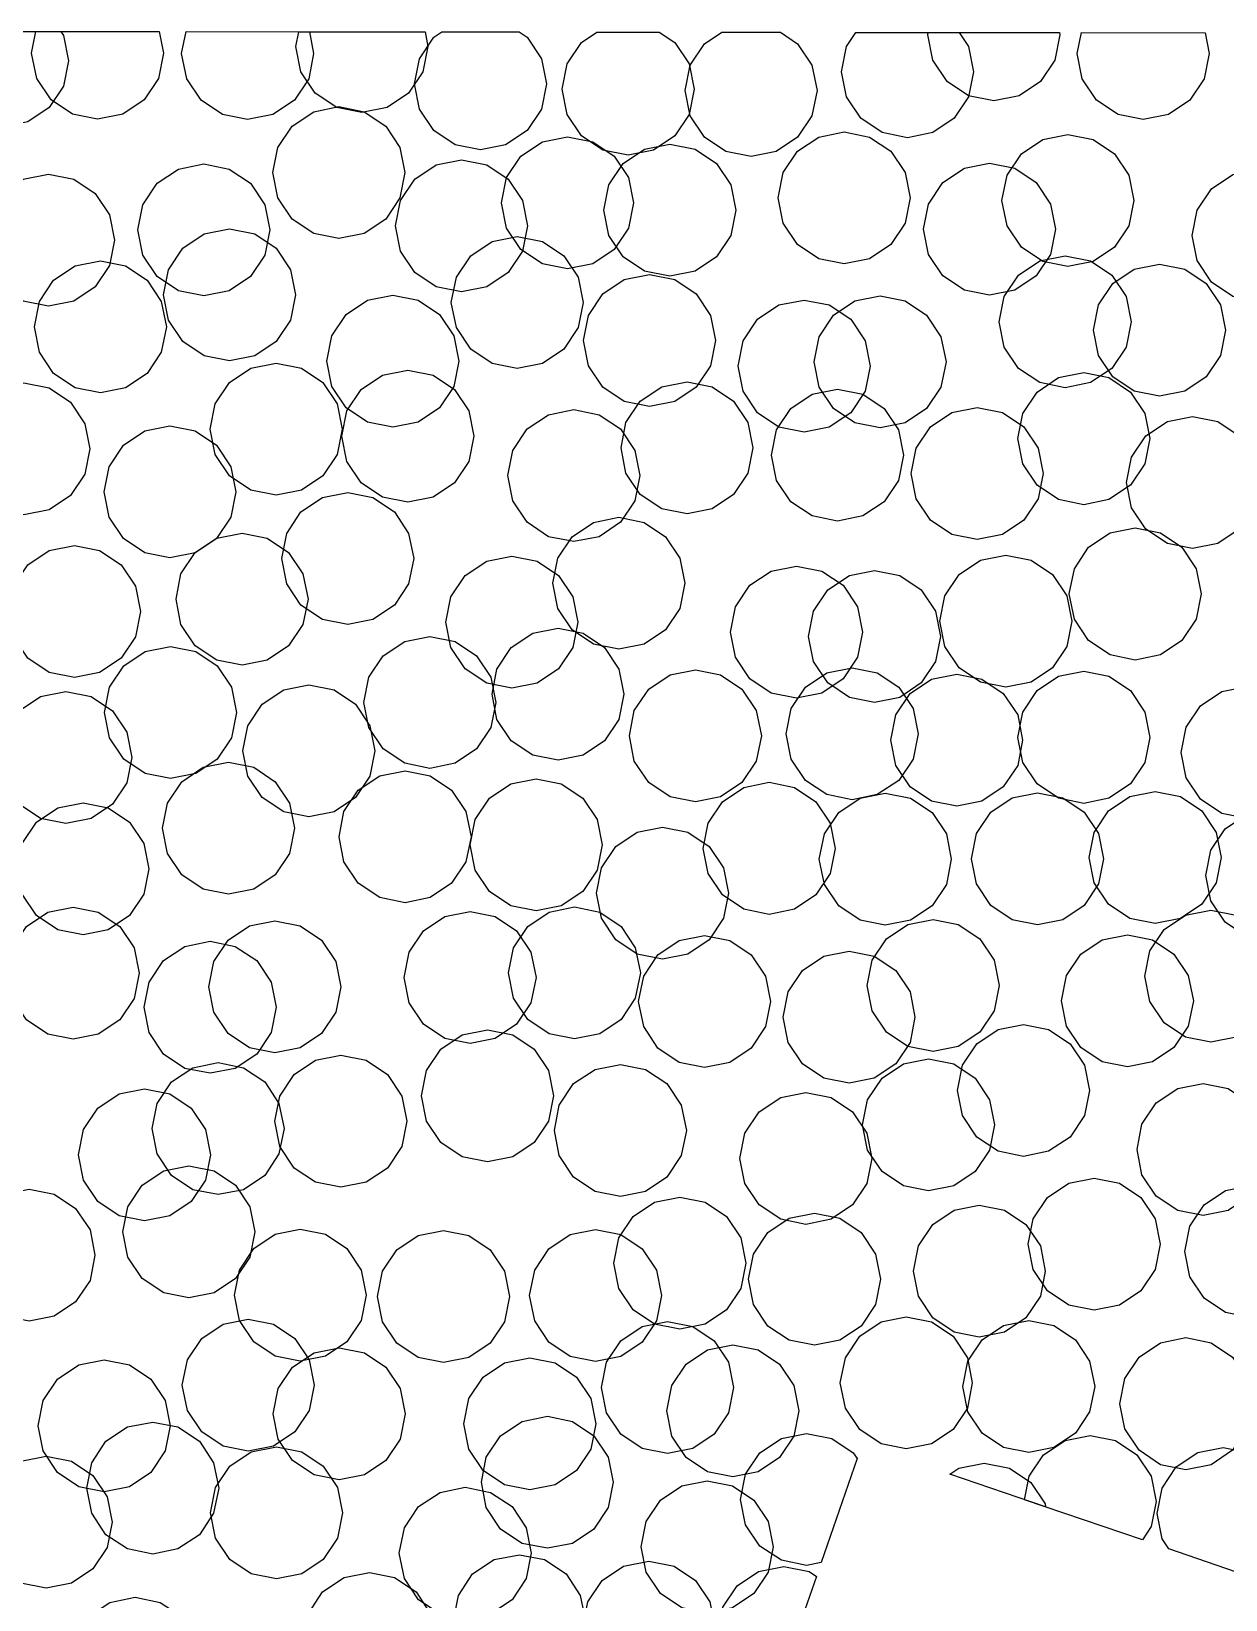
# Model space of a CAD drawing. Header units: millimetres. Extents: x -64 to 65, y -33 to 54.
# Drawn here: x -21.7 to -10.84, y 27.49 to 41.75 of the extents above; entities that cross this region are included whole.
import ezdxf

# ---------------------------------------------------------------- set-up
doc = ezdxf.new("R2010")
doc.units = ezdxf.units.MM

msp = doc.modelspace()

# ---------------------------------------------------------------- linework, layer by layer
for points in [[(-21.435, 41.747), (-21.411, 41.711), (-21.365, 41.481), (-21.411, 41.251), (-21.541, 41.057), (-21.735, 40.927), (-21.965, 40.881), (-22.195, 40.927), (-22.389, 41.057), (-22.519, 41.251), (-22.565, 41.481), (-22.519, 41.711), (-22.494, 41.748), (-21.435, 41.747)], [(-20.539, 41.746), (-20.5, 41.551), (-20.546, 41.321), (-20.676, 41.126), (-20.87, 40.996), (-21.1, 40.951), (-21.33, 40.996), (-21.524, 41.126), (-21.654, 41.321), (-21.7, 41.551), (-21.661, 41.747), (-20.539, 41.746)], [(-19.175, 41.745), (-19.136, 41.547), (-19.181, 41.318), (-19.311, 41.123), (-19.506, 40.993), (-19.736, 40.947), (-19.965, 40.993), (-20.16, 41.123), (-20.29, 41.318), (-20.336, 41.547), (-20.296, 41.746), (-19.175, 41.745)], [(-18.123, 41.744), (-18.097, 41.612), (-18.142, 41.382), (-18.272, 41.187), (-18.467, 41.057), (-18.697, 41.012), (-18.926, 41.057), (-19.121, 41.187), (-19.251, 41.382), (-19.297, 41.612), (-19.27, 41.745), (-18.123, 41.744)], [(-17.267, 41.743), (-17.195, 41.695), (-17.065, 41.5), (-17.019, 41.27), (-17.065, 41.041), (-17.195, 40.846), (-17.39, 40.716), (-17.619, 40.67), (-17.849, 40.716), (-18.044, 40.846), (-18.174, 41.041), (-18.219, 41.27), (-18.174, 41.5), (-18.044, 41.695), (-17.971, 41.743), (-17.267, 41.743)], [(-15.993, 41.741), (-15.853, 41.648), (-15.722, 41.453), (-15.677, 41.223), (-15.722, 40.994), (-15.853, 40.799), (-16.047, 40.669), (-16.277, 40.623), (-16.506, 40.669), (-16.701, 40.799), (-16.831, 40.994), (-16.877, 41.223), (-16.831, 41.453), (-16.701, 41.648), (-16.56, 41.742), (-15.993, 41.741)], [(-14.892, 41.74), (-14.735, 41.635), (-14.605, 41.44), (-14.559, 41.21), (-14.605, 40.981), (-14.735, 40.786), (-14.93, 40.656), (-15.159, 40.61), (-15.389, 40.656), (-15.583, 40.786), (-15.713, 40.981), (-15.759, 41.21), (-15.713, 41.44), (-15.583, 41.635), (-15.425, 41.741), (-14.892, 41.74)], [(-13.266, 41.738), (-13.182, 41.612), (-13.136, 41.382), (-13.182, 41.153), (-13.312, 40.958), (-13.507, 40.828), (-13.736, 40.782), (-13.966, 40.828), (-14.16, 40.958), (-14.29, 41.153), (-14.336, 41.382), (-14.29, 41.612), (-14.205, 41.739), (-13.266, 41.738)], [(-12.355, 41.737), (-12.351, 41.718), (-12.397, 41.488), (-12.527, 41.293), (-12.721, 41.163), (-12.951, 41.118), (-13.181, 41.163), (-13.375, 41.293), (-13.505, 41.488), (-13.551, 41.718), (-13.547, 41.739), (-12.355, 41.737)], [(-11.03, 41.736), (-10.993, 41.546), (-11.038, 41.317), (-11.168, 41.122), (-11.363, 40.992), (-11.593, 40.946), (-11.822, 40.992), (-12.017, 41.122), (-12.147, 41.317), (-12.193, 41.546), (-12.155, 41.737), (-11.03, 41.736)], [(-18.351, 40.234), (-18.481, 40.04), (-18.676, 39.91), (-18.906, 39.864), (-19.135, 39.91), (-19.33, 40.04), (-19.46, 40.234), (-19.506, 40.464), (-19.46, 40.693), (-19.33, 40.888), (-19.135, 41.018), (-18.906, 41.064), (-18.676, 41.018), (-18.481, 40.888), (-18.351, 40.693), (-18.306, 40.464), (-18.351, 40.234)], [(-16.272, 39.959), (-16.402, 39.765), (-16.597, 39.635), (-16.827, 39.589), (-17.056, 39.635), (-17.251, 39.765), (-17.381, 39.959), (-17.427, 40.189), (-17.381, 40.419), (-17.251, 40.613), (-17.056, 40.743), (-16.827, 40.789), (-16.597, 40.743), (-16.402, 40.613), (-16.272, 40.419), (-16.227, 40.189), (-16.272, 39.959)], [(-13.758, 40.004), (-13.888, 39.81), (-14.083, 39.68), (-14.312, 39.634), (-14.542, 39.68), (-14.737, 39.81), (-14.867, 40.004), (-14.912, 40.234), (-14.867, 40.464), (-14.737, 40.658), (-14.542, 40.788), (-14.312, 40.834), (-14.083, 40.788), (-13.888, 40.658), (-13.758, 40.464), (-13.712, 40.234), (-13.758, 40.004)], [(-11.723, 39.982), (-11.853, 39.787), (-12.047, 39.657), (-12.277, 39.611), (-12.507, 39.657), (-12.701, 39.787), (-12.831, 39.982), (-12.877, 40.211), (-12.831, 40.441), (-12.701, 40.636), (-12.507, 40.766), (-12.277, 40.811), (-12.047, 40.766), (-11.853, 40.636), (-11.723, 40.441), (-11.677, 40.211), (-11.723, 39.982)], [(-15.343, 39.894), (-15.473, 39.699), (-15.668, 39.569), (-15.897, 39.523), (-16.127, 39.569), (-16.321, 39.699), (-16.451, 39.894), (-16.497, 40.123), (-16.451, 40.353), (-16.321, 40.548), (-16.127, 40.678), (-15.897, 40.723), (-15.668, 40.678), (-15.473, 40.548), (-15.343, 40.353), (-15.297, 40.123), (-15.343, 39.894)], [(-19.58, 39.713), (-19.71, 39.519), (-19.905, 39.389), (-20.135, 39.343), (-20.364, 39.389), (-20.559, 39.519), (-20.689, 39.713), (-20.735, 39.943), (-20.689, 40.173), (-20.559, 40.367), (-20.364, 40.497), (-20.135, 40.543), (-19.905, 40.497), (-19.71, 40.367), (-19.58, 40.173), (-19.535, 39.943), (-19.58, 39.713)], [(-17.237, 39.75), (-17.367, 39.556), (-17.562, 39.426), (-17.792, 39.38), (-18.021, 39.426), (-18.216, 39.556), (-18.346, 39.75), (-18.392, 39.98), (-18.346, 40.21), (-18.216, 40.404), (-18.021, 40.534), (-17.792, 40.58), (-17.562, 40.534), (-17.367, 40.404), (-17.237, 40.21), (-17.192, 39.98), (-17.237, 39.75)], [(-12.435, 39.72), (-12.565, 39.525), (-12.76, 39.395), (-12.99, 39.349), (-13.219, 39.395), (-13.414, 39.525), (-13.544, 39.72), (-13.59, 39.949), (-13.544, 40.179), (-13.414, 40.374), (-13.219, 40.504), (-12.99, 40.549), (-12.76, 40.504), (-12.565, 40.374), (-12.435, 40.179), (-12.39, 39.949), (-12.435, 39.72)], [(-9.994, 39.664), (-10.124, 39.469), (-10.319, 39.339), (-10.548, 39.293), (-10.778, 39.339), (-10.973, 39.469), (-11.103, 39.664), (-11.148, 39.893), (-11.103, 40.123), (-10.973, 40.317), (-10.778, 40.448), (-10.548, 40.493), (-10.319, 40.448), (-10.124, 40.317), (-9.994, 40.123), (-9.948, 39.893), (-9.994, 39.664)], [(-20.993, 39.621), (-21.123, 39.426), (-21.317, 39.296), (-21.547, 39.251), (-21.776, 39.296), (-21.971, 39.426), (-22.101, 39.621), (-22.147, 39.851), (-22.101, 40.08), (-21.971, 40.275), (-21.776, 40.405), (-21.547, 40.451), (-21.317, 40.405), (-21.123, 40.275), (-20.993, 40.08), (-20.947, 39.851), (-20.993, 39.621)], [(-19.346, 39.123), (-19.476, 38.928), (-19.671, 38.798), (-19.901, 38.752), (-20.13, 38.798), (-20.325, 38.928), (-20.455, 39.123), (-20.501, 39.352), (-20.455, 39.582), (-20.325, 39.777), (-20.13, 39.907), (-19.901, 39.952), (-19.671, 39.907), (-19.476, 39.777), (-19.346, 39.582), (-19.301, 39.352), (-19.346, 39.123)], [(-16.73, 39.055), (-16.86, 38.86), (-17.055, 38.73), (-17.284, 38.685), (-17.514, 38.73), (-17.708, 38.86), (-17.838, 39.055), (-17.884, 39.285), (-17.838, 39.514), (-17.708, 39.709), (-17.514, 39.839), (-17.284, 39.885), (-17.055, 39.839), (-16.86, 39.709), (-16.73, 39.514), (-16.684, 39.285), (-16.73, 39.055)], [(-20.521, 38.832), (-20.651, 38.638), (-20.846, 38.508), (-21.075, 38.462), (-21.305, 38.508), (-21.5, 38.638), (-21.63, 38.832), (-21.675, 39.062), (-21.63, 39.292), (-21.5, 39.486), (-21.305, 39.616), (-21.075, 39.662), (-20.846, 39.616), (-20.651, 39.486), (-20.521, 39.292), (-20.475, 39.062), (-20.521, 38.832)], [(-11.748, 38.879), (-11.878, 38.685), (-12.073, 38.555), (-12.303, 38.509), (-12.532, 38.555), (-12.727, 38.685), (-12.857, 38.879), (-12.903, 39.109), (-12.857, 39.339), (-12.727, 39.533), (-12.532, 39.663), (-12.303, 39.709), (-12.073, 39.663), (-11.878, 39.533), (-11.748, 39.339), (-11.703, 39.109), (-11.748, 38.879)], [(-10.89, 38.803), (-11.02, 38.608), (-11.214, 38.478), (-11.444, 38.432), (-11.674, 38.478), (-11.868, 38.608), (-11.998, 38.803), (-12.044, 39.032), (-11.998, 39.262), (-11.868, 39.457), (-11.674, 39.587), (-11.444, 39.632), (-11.214, 39.587), (-11.02, 39.457), (-10.89, 39.262), (-10.844, 39.032), (-10.89, 38.803)], [(-15.528, 38.708), (-15.658, 38.514), (-15.852, 38.384), (-16.082, 38.338), (-16.312, 38.384), (-16.506, 38.514), (-16.636, 38.708), (-16.682, 38.938), (-16.636, 39.167), (-16.506, 39.362), (-16.312, 39.492), (-16.082, 39.538), (-15.852, 39.492), (-15.658, 39.362), (-15.528, 39.167), (-15.482, 38.938), (-15.528, 38.708)], [(-17.862, 38.521), (-17.992, 38.326), (-18.186, 38.196), (-18.416, 38.151), (-18.646, 38.196), (-18.84, 38.326), (-18.97, 38.521), (-19.016, 38.751), (-18.97, 38.98), (-18.84, 39.175), (-18.646, 39.305), (-18.416, 39.351), (-18.186, 39.305), (-17.992, 39.175), (-17.862, 38.98), (-17.816, 38.751), (-17.862, 38.521)], [(-14.122, 38.477), (-14.252, 38.282), (-14.447, 38.152), (-14.676, 38.106), (-14.906, 38.152), (-15.101, 38.282), (-15.231, 38.477), (-15.276, 38.706), (-15.231, 38.936), (-15.101, 39.131), (-14.906, 39.261), (-14.676, 39.306), (-14.447, 39.261), (-14.252, 39.131), (-14.122, 38.936), (-14.076, 38.706), (-14.122, 38.477)], [(-13.432, 38.514), (-13.562, 38.319), (-13.757, 38.189), (-13.986, 38.143), (-14.216, 38.189), (-14.41, 38.319), (-14.54, 38.514), (-14.586, 38.743), (-14.54, 38.973), (-14.41, 39.168), (-14.216, 39.298), (-13.986, 39.343), (-13.757, 39.298), (-13.562, 39.168), (-13.432, 38.973), (-13.386, 38.743), (-13.432, 38.514)], [(-18.922, 37.903), (-19.052, 37.708), (-19.246, 37.578), (-19.476, 37.533), (-19.706, 37.578), (-19.9, 37.708), (-20.03, 37.903), (-20.076, 38.133), (-20.03, 38.362), (-19.9, 38.557), (-19.706, 38.687), (-19.476, 38.733), (-19.246, 38.687), (-19.052, 38.557), (-18.922, 38.362), (-18.876, 38.133), (-18.922, 37.903)], [(-17.725, 37.839), (-17.855, 37.645), (-18.05, 37.515), (-18.279, 37.469), (-18.509, 37.515), (-18.703, 37.645), (-18.834, 37.839), (-18.879, 38.069), (-18.834, 38.299), (-18.703, 38.493), (-18.509, 38.623), (-18.279, 38.669), (-18.05, 38.623), (-17.855, 38.493), (-17.725, 38.299), (-17.679, 38.069), (-17.725, 37.839)], [(-11.579, 37.817), (-11.709, 37.622), (-11.904, 37.492), (-12.133, 37.446), (-12.363, 37.492), (-12.558, 37.622), (-12.688, 37.817), (-12.733, 38.046), (-12.688, 38.276), (-12.558, 38.47), (-12.363, 38.601), (-12.133, 38.646), (-11.904, 38.601), (-11.709, 38.47), (-11.579, 38.276), (-11.533, 38.046), (-11.579, 37.817)], [(-21.215, 37.723), (-21.346, 37.529), (-21.54, 37.398), (-21.77, 37.353), (-21.999, 37.398), (-22.194, 37.529), (-22.324, 37.723), (-22.37, 37.953), (-22.324, 38.182), (-22.194, 38.377), (-21.999, 38.507), (-21.77, 38.553), (-21.54, 38.507), (-21.346, 38.377), (-21.215, 38.182), (-21.17, 37.953), (-21.215, 37.723)], [(-15.187, 37.733), (-15.317, 37.539), (-15.512, 37.409), (-15.741, 37.363), (-15.971, 37.409), (-16.166, 37.539), (-16.296, 37.733), (-16.341, 37.963), (-16.296, 38.193), (-16.166, 38.387), (-15.971, 38.517), (-15.741, 38.563), (-15.512, 38.517), (-15.317, 38.387), (-15.187, 38.193), (-15.141, 37.963), (-15.187, 37.733)], [(-13.818, 37.667), (-13.948, 37.473), (-14.143, 37.343), (-14.372, 37.297), (-14.602, 37.343), (-14.797, 37.473), (-14.927, 37.667), (-14.972, 37.897), (-14.927, 38.127), (-14.797, 38.321), (-14.602, 38.451), (-14.372, 38.497), (-14.143, 38.451), (-13.948, 38.321), (-13.818, 38.127), (-13.772, 37.897), (-13.818, 37.667)], [(-16.216, 37.48), (-16.346, 37.286), (-16.541, 37.155), (-16.771, 37.11), (-17, 37.155), (-17.195, 37.286), (-17.325, 37.48), (-17.371, 37.71), (-17.325, 37.939), (-17.195, 38.134), (-17, 38.264), (-16.771, 38.31), (-16.541, 38.264), (-16.346, 38.134), (-16.216, 37.939), (-16.171, 37.71), (-16.216, 37.48)], [(-12.549, 37.499), (-12.679, 37.305), (-12.873, 37.175), (-13.103, 37.129), (-13.333, 37.175), (-13.527, 37.305), (-13.657, 37.499), (-13.703, 37.729), (-13.657, 37.959), (-13.527, 38.153), (-13.333, 38.283), (-13.103, 38.329), (-12.873, 38.283), (-12.679, 38.153), (-12.549, 37.959), (-12.503, 37.729), (-12.549, 37.499)], [(-10.589, 37.418), (-10.719, 37.224), (-10.914, 37.094), (-11.144, 37.048), (-11.373, 37.094), (-11.568, 37.224), (-11.698, 37.418), (-11.744, 37.648), (-11.698, 37.878), (-11.568, 38.072), (-11.373, 38.202), (-11.144, 38.248), (-10.914, 38.202), (-10.719, 38.072), (-10.589, 37.878), (-10.544, 37.648), (-10.589, 37.418)], [(-19.888, 37.332), (-20.018, 37.137), (-20.212, 37.007), (-20.442, 36.962), (-20.672, 37.007), (-20.866, 37.137), (-20.996, 37.332), (-21.042, 37.562), (-20.996, 37.791), (-20.866, 37.986), (-20.672, 38.116), (-20.442, 38.162), (-20.212, 38.116), (-20.018, 37.986), (-19.888, 37.791), (-19.842, 37.562), (-19.888, 37.332)], [(-18.272, 36.726), (-18.402, 36.531), (-18.597, 36.401), (-18.826, 36.356), (-19.056, 36.401), (-19.251, 36.531), (-19.381, 36.726), (-19.426, 36.956), (-19.381, 37.185), (-19.251, 37.38), (-19.056, 37.51), (-18.826, 37.556), (-18.597, 37.51), (-18.402, 37.38), (-18.272, 37.185), (-18.226, 36.956), (-18.272, 36.726)], [(-15.807, 36.501), (-15.937, 36.307), (-16.131, 36.177), (-16.361, 36.131), (-16.591, 36.177), (-16.785, 36.307), (-16.915, 36.501), (-16.961, 36.731), (-16.915, 36.961), (-16.785, 37.155), (-16.591, 37.285), (-16.361, 37.331), (-16.131, 37.285), (-15.937, 37.155), (-15.807, 36.961), (-15.761, 36.731), (-15.807, 36.501)], [(-11.111, 36.405), (-11.241, 36.21), (-11.435, 36.08), (-11.665, 36.034), (-11.894, 36.08), (-12.089, 36.21), (-12.219, 36.405), (-12.265, 36.634), (-12.219, 36.864), (-12.089, 37.059), (-11.894, 37.189), (-11.665, 37.234), (-11.435, 37.189), (-11.241, 37.059), (-11.111, 36.864), (-11.065, 36.634), (-11.111, 36.405)], [(-20.757, 36.245), (-20.887, 36.051), (-21.082, 35.921), (-21.311, 35.875), (-21.541, 35.921), (-21.736, 36.051), (-21.866, 36.245), (-21.911, 36.475), (-21.866, 36.705), (-21.736, 36.899), (-21.541, 37.029), (-21.311, 37.075), (-21.082, 37.029), (-20.887, 36.899), (-20.757, 36.705), (-20.711, 36.475), (-20.757, 36.245)], [(-19.233, 36.357), (-19.363, 36.163), (-19.558, 36.033), (-19.787, 35.987), (-20.017, 36.033), (-20.212, 36.163), (-20.342, 36.357), (-20.387, 36.587), (-20.342, 36.817), (-20.212, 37.011), (-20.017, 37.141), (-19.787, 37.187), (-19.558, 37.141), (-19.363, 37.011), (-19.233, 36.817), (-19.187, 36.587), (-19.233, 36.357)], [(-16.778, 36.149), (-16.908, 35.954), (-17.103, 35.824), (-17.333, 35.778), (-17.562, 35.824), (-17.757, 35.954), (-17.887, 36.149), (-17.933, 36.378), (-17.887, 36.608), (-17.757, 36.802), (-17.562, 36.933), (-17.333, 36.978), (-17.103, 36.933), (-16.908, 36.802), (-16.778, 36.608), (-16.733, 36.378), (-16.778, 36.149)], [(-12.288, 36.157), (-12.418, 35.962), (-12.612, 35.832), (-12.842, 35.787), (-13.071, 35.832), (-13.266, 35.962), (-13.396, 36.157), (-13.442, 36.387), (-13.396, 36.616), (-13.266, 36.811), (-13.071, 36.941), (-12.842, 36.987), (-12.612, 36.941), (-12.418, 36.811), (-12.288, 36.616), (-12.242, 36.387), (-12.288, 36.157)], [(-14.191, 36.059), (-14.321, 35.864), (-14.516, 35.734), (-14.746, 35.688), (-14.975, 35.734), (-15.17, 35.864), (-15.3, 36.059), (-15.346, 36.288), (-15.3, 36.518), (-15.17, 36.713), (-14.975, 36.843), (-14.746, 36.888), (-14.516, 36.843), (-14.321, 36.713), (-14.191, 36.518), (-14.146, 36.288), (-14.191, 36.059)], [(-13.481, 36.019), (-13.611, 35.825), (-13.806, 35.694), (-14.035, 35.649), (-14.265, 35.694), (-14.46, 35.825), (-14.59, 36.019), (-14.635, 36.249), (-14.59, 36.478), (-14.46, 36.673), (-14.265, 36.803), (-14.035, 36.849), (-13.806, 36.803), (-13.611, 36.673), (-13.481, 36.478), (-13.435, 36.249), (-13.481, 36.019)], [(-17.525, 35.42), (-17.655, 35.225), (-17.849, 35.095), (-18.079, 35.049), (-18.308, 35.095), (-18.503, 35.225), (-18.633, 35.42), (-18.679, 35.649), (-18.633, 35.879), (-18.503, 36.073), (-18.308, 36.203), (-18.079, 36.249), (-17.849, 36.203), (-17.655, 36.073), (-17.525, 35.879), (-17.479, 35.649), (-17.525, 35.42)], [(-16.36, 35.493), (-16.49, 35.298), (-16.685, 35.168), (-16.914, 35.122), (-17.144, 35.168), (-17.339, 35.298), (-17.469, 35.493), (-17.514, 35.722), (-17.469, 35.952), (-17.339, 36.147), (-17.144, 36.277), (-16.914, 36.322), (-16.685, 36.277), (-16.49, 36.147), (-16.36, 35.952), (-16.314, 35.722), (-16.36, 35.493)], [(-19.883, 35.326), (-20.013, 35.132), (-20.208, 35.002), (-20.437, 34.956), (-20.667, 35.002), (-20.862, 35.132), (-20.992, 35.326), (-21.037, 35.556), (-20.992, 35.786), (-20.862, 35.98), (-20.667, 36.11), (-20.437, 36.156), (-20.208, 36.11), (-20.013, 35.98), (-19.883, 35.786), (-19.837, 35.556), (-19.883, 35.326)], [(-15.111, 35.115), (-15.241, 34.921), (-15.436, 34.791), (-15.665, 34.745), (-15.895, 34.791), (-16.089, 34.921), (-16.22, 35.115), (-16.265, 35.345), (-16.22, 35.575), (-16.089, 35.769), (-15.895, 35.899), (-15.665, 35.945), (-15.436, 35.899), (-15.241, 35.769), (-15.111, 35.575), (-15.065, 35.345), (-15.111, 35.115)], [(-13.686, 35.134), (-13.816, 34.94), (-14.011, 34.81), (-14.24, 34.764), (-14.47, 34.81), (-14.665, 34.94), (-14.795, 35.134), (-14.84, 35.364), (-14.795, 35.593), (-14.665, 35.788), (-14.47, 35.918), (-14.24, 35.964), (-14.011, 35.918), (-13.816, 35.788), (-13.686, 35.593), (-13.64, 35.364), (-13.686, 35.134)], [(-11.579, 35.102), (-11.709, 34.907), (-11.904, 34.777), (-12.134, 34.731), (-12.363, 34.777), (-12.558, 34.907), (-12.688, 35.102), (-12.734, 35.331), (-12.688, 35.561), (-12.558, 35.756), (-12.363, 35.886), (-12.134, 35.931), (-11.904, 35.886), (-11.709, 35.756), (-11.579, 35.561), (-11.534, 35.331), (-11.579, 35.102)], [(-18.624, 34.978), (-18.754, 34.783), (-18.949, 34.653), (-19.179, 34.608), (-19.408, 34.653), (-19.603, 34.783), (-19.733, 34.978), (-19.779, 35.208), (-19.733, 35.437), (-19.603, 35.632), (-19.408, 35.762), (-19.179, 35.808), (-18.949, 35.762), (-18.754, 35.632), (-18.624, 35.437), (-18.579, 35.208), (-18.624, 34.978)], [(-12.734, 35.076), (-12.865, 34.882), (-13.059, 34.752), (-13.289, 34.706), (-13.518, 34.752), (-13.713, 34.882), (-13.843, 35.076), (-13.889, 35.306), (-13.843, 35.536), (-13.713, 35.73), (-13.518, 35.86), (-13.289, 35.906), (-13.059, 35.86), (-12.865, 35.73), (-12.734, 35.536), (-12.689, 35.306), (-12.734, 35.076)], [(-10.093, 34.963), (-10.223, 34.768), (-10.418, 34.638), (-10.648, 34.592), (-10.877, 34.638), (-11.072, 34.768), (-11.202, 34.963), (-11.248, 35.192), (-11.202, 35.422), (-11.072, 35.617), (-10.877, 35.747), (-10.648, 35.792), (-10.418, 35.747), (-10.223, 35.617), (-10.093, 35.422), (-10.048, 35.192), (-10.093, 34.963)], [(-20.834, 34.918), (-20.964, 34.724), (-21.159, 34.594), (-21.389, 34.548), (-21.618, 34.594), (-21.813, 34.724), (-21.943, 34.918), (-21.989, 35.148), (-21.943, 35.378), (-21.813, 35.572), (-21.618, 35.702), (-21.389, 35.748), (-21.159, 35.702), (-20.964, 35.572), (-20.834, 35.378), (-20.789, 35.148), (-20.834, 34.918)], [(-19.356, 34.275), (-19.486, 34.08), (-19.681, 33.95), (-19.91, 33.904), (-20.14, 33.95), (-20.335, 34.08), (-20.465, 34.275), (-20.51, 34.504), (-20.465, 34.734), (-20.335, 34.928), (-20.14, 35.059), (-19.91, 35.104), (-19.681, 35.059), (-19.486, 34.928), (-19.356, 34.734), (-19.31, 34.504), (-19.356, 34.275)], [(-17.751, 34.198), (-17.881, 34.004), (-18.076, 33.874), (-18.305, 33.828), (-18.535, 33.874), (-18.73, 34.004), (-18.86, 34.198), (-18.905, 34.428), (-18.86, 34.658), (-18.73, 34.852), (-18.535, 34.982), (-18.305, 35.028), (-18.076, 34.982), (-17.881, 34.852), (-17.751, 34.658), (-17.705, 34.428), (-17.751, 34.198)], [(-16.559, 34.124), (-16.689, 33.929), (-16.884, 33.799), (-17.113, 33.754), (-17.343, 33.799), (-17.538, 33.929), (-17.668, 34.124), (-17.713, 34.354), (-17.668, 34.583), (-17.538, 34.778), (-17.343, 34.908), (-17.113, 34.954), (-16.884, 34.908), (-16.689, 34.778), (-16.559, 34.583), (-16.513, 34.354), (-16.559, 34.124)], [(-14.44, 34.092), (-14.57, 33.898), (-14.765, 33.768), (-14.994, 33.722), (-15.224, 33.768), (-15.418, 33.898), (-15.548, 34.092), (-15.594, 34.322), (-15.548, 34.552), (-15.418, 34.746), (-15.224, 34.876), (-14.994, 34.922), (-14.765, 34.876), (-14.57, 34.746), (-14.44, 34.552), (-14.394, 34.322), (-14.44, 34.092)], [(-13.383, 33.994), (-13.513, 33.8), (-13.708, 33.67), (-13.938, 33.624), (-14.167, 33.67), (-14.362, 33.8), (-14.492, 33.994), (-14.538, 34.224), (-14.492, 34.454), (-14.362, 34.648), (-14.167, 34.778), (-13.938, 34.824), (-13.708, 34.778), (-13.513, 34.648), (-13.383, 34.454), (-13.338, 34.224), (-13.383, 33.994)], [(-12, 33.998), (-12.13, 33.803), (-12.325, 33.673), (-12.554, 33.627), (-12.784, 33.673), (-12.979, 33.803), (-13.109, 33.998), (-13.154, 34.227), (-13.109, 34.457), (-12.979, 34.651), (-12.784, 34.782), (-12.554, 34.827), (-12.325, 34.782), (-12.13, 34.651), (-12, 34.457), (-11.954, 34.227), (-12, 33.998)], [(-10.93, 34.008), (-11.06, 33.813), (-11.255, 33.683), (-11.485, 33.638), (-11.714, 33.683), (-11.909, 33.813), (-12.039, 34.008), (-12.085, 34.238), (-12.039, 34.467), (-11.909, 34.662), (-11.714, 34.792), (-11.485, 34.838), (-11.255, 34.792), (-11.06, 34.662), (-10.93, 34.467), (-10.885, 34.238), (-10.93, 34.008)], [(-20.679, 33.906), (-20.809, 33.711), (-21.003, 33.581), (-21.233, 33.535), (-21.462, 33.581), (-21.657, 33.711), (-21.787, 33.906), (-21.833, 34.135), (-21.787, 34.365), (-21.657, 34.56), (-21.462, 34.69), (-21.233, 34.735), (-21.003, 34.69), (-20.809, 34.56), (-20.679, 34.365), (-20.633, 34.135), (-20.679, 33.906)], [(-9.869, 33.845), (-10, 33.651), (-10.194, 33.521), (-10.424, 33.475), (-10.653, 33.521), (-10.848, 33.651), (-10.978, 33.845), (-11.024, 34.075), (-10.978, 34.304), (-10.848, 34.499), (-10.653, 34.629), (-10.424, 34.675), (-10.194, 34.629), (-10, 34.499), (-9.869, 34.304), (-9.824, 34.075), (-9.869, 33.845)], [(-15.41, 33.686), (-15.54, 33.491), (-15.735, 33.361), (-15.964, 33.315), (-16.194, 33.361), (-16.389, 33.491), (-16.519, 33.686), (-16.564, 33.915), (-16.519, 34.145), (-16.389, 34.34), (-16.194, 34.47), (-15.964, 34.515), (-15.735, 34.47), (-15.54, 34.34), (-15.41, 34.145), (-15.364, 33.915), (-15.41, 33.686)], [(-20.769, 32.958), (-20.899, 32.763), (-21.094, 32.633), (-21.323, 32.588), (-21.553, 32.633), (-21.748, 32.763), (-21.878, 32.958), (-21.923, 33.188), (-21.878, 33.417), (-21.748, 33.612), (-21.553, 33.742), (-21.323, 33.788), (-21.094, 33.742), (-20.899, 33.612), (-20.769, 33.417), (-20.723, 33.188), (-20.769, 32.958)], [(-16.211, 32.959), (-16.341, 32.765), (-16.535, 32.635), (-16.765, 32.589), (-16.995, 32.635), (-17.189, 32.765), (-17.319, 32.959), (-17.365, 33.189), (-17.319, 33.419), (-17.189, 33.613), (-16.995, 33.743), (-16.765, 33.789), (-16.535, 33.743), (-16.341, 33.613), (-16.211, 33.419), (-16.165, 33.189), (-16.211, 32.959)], [(-18.934, 32.834), (-19.064, 32.639), (-19.259, 32.509), (-19.488, 32.463), (-19.718, 32.509), (-19.912, 32.639), (-20.043, 32.834), (-20.088, 33.063), (-20.043, 33.293), (-19.912, 33.487), (-19.718, 33.617), (-19.488, 33.663), (-19.259, 33.617), (-19.064, 33.487), (-18.934, 33.293), (-18.888, 33.063), (-18.934, 32.834)], [(-17.16, 32.919), (-17.29, 32.724), (-17.484, 32.594), (-17.714, 32.548), (-17.944, 32.594), (-18.138, 32.724), (-18.268, 32.919), (-18.314, 33.148), (-18.268, 33.378), (-18.138, 33.573), (-17.944, 33.703), (-17.714, 33.748), (-17.484, 33.703), (-17.29, 33.573), (-17.16, 33.378), (-17.114, 33.148), (-17.16, 32.919)], [(-12.949, 32.845), (-13.079, 32.651), (-13.274, 32.52), (-13.503, 32.475), (-13.733, 32.52), (-13.928, 32.651), (-14.058, 32.845), (-14.103, 33.075), (-14.058, 33.304), (-13.928, 33.499), (-13.733, 33.629), (-13.503, 33.675), (-13.274, 33.629), (-13.079, 33.499), (-12.949, 33.304), (-12.903, 33.075), (-12.949, 32.845)], [(-10.424, 32.93), (-10.555, 32.735), (-10.749, 32.605), (-10.979, 32.56), (-11.208, 32.605), (-11.403, 32.735), (-11.533, 32.93), (-11.579, 33.16), (-11.533, 33.389), (-11.403, 33.584), (-11.208, 33.714), (-10.979, 33.76), (-10.749, 33.714), (-10.555, 33.584), (-10.424, 33.389), (-10.379, 33.16), (-10.424, 32.93)], [(-15.027, 32.701), (-15.157, 32.507), (-15.351, 32.376), (-15.581, 32.331), (-15.811, 32.376), (-16.005, 32.507), (-16.135, 32.701), (-16.181, 32.931), (-16.135, 33.16), (-16.005, 33.355), (-15.811, 33.485), (-15.581, 33.531), (-15.351, 33.485), (-15.157, 33.355), (-15.027, 33.16), (-14.981, 32.931), (-15.027, 32.701)], [(-11.183, 32.706), (-11.313, 32.511), (-11.507, 32.381), (-11.737, 32.336), (-11.967, 32.381), (-12.161, 32.511), (-12.291, 32.706), (-12.337, 32.936), (-12.291, 33.165), (-12.161, 33.36), (-11.967, 33.49), (-11.737, 33.536), (-11.507, 33.49), (-11.313, 33.36), (-11.183, 33.165), (-11.137, 32.936), (-11.183, 32.706)], [(-19.523, 32.647), (-19.653, 32.452), (-19.848, 32.322), (-20.078, 32.277), (-20.307, 32.322), (-20.502, 32.452), (-20.632, 32.647), (-20.678, 32.877), (-20.632, 33.106), (-20.502, 33.301), (-20.307, 33.431), (-20.078, 33.477), (-19.848, 33.431), (-19.653, 33.301), (-19.523, 33.106), (-19.478, 32.877), (-19.523, 32.647)], [(-13.713, 32.558), (-13.843, 32.363), (-14.038, 32.233), (-14.268, 32.187), (-14.497, 32.233), (-14.692, 32.363), (-14.822, 32.558), (-14.868, 32.787), (-14.822, 33.017), (-14.692, 33.212), (-14.497, 33.342), (-14.268, 33.387), (-14.038, 33.342), (-13.843, 33.212), (-13.713, 33.017), (-13.668, 32.787), (-13.713, 32.558)], [(-17.001, 31.843), (-17.131, 31.649), (-17.326, 31.519), (-17.556, 31.473), (-17.785, 31.519), (-17.98, 31.649), (-18.11, 31.843), (-18.156, 32.073), (-18.11, 32.303), (-17.98, 32.497), (-17.785, 32.627), (-17.556, 32.673), (-17.326, 32.627), (-17.131, 32.497), (-17.001, 32.303), (-16.956, 32.073), (-17.001, 31.843)], [(-12.128, 31.892), (-12.258, 31.698), (-12.453, 31.568), (-12.682, 31.522), (-12.912, 31.568), (-13.106, 31.698), (-13.237, 31.892), (-13.282, 32.122), (-13.237, 32.352), (-13.106, 32.546), (-12.912, 32.676), (-12.682, 32.722), (-12.453, 32.676), (-12.258, 32.546), (-12.128, 32.352), (-12.082, 32.122), (-12.128, 31.892)], [(-19.451, 31.544), (-19.581, 31.349), (-19.775, 31.219), (-20.005, 31.174), (-20.235, 31.219), (-20.429, 31.349), (-20.559, 31.544), (-20.605, 31.774), (-20.559, 32.003), (-20.429, 32.198), (-20.235, 32.328), (-20.005, 32.374), (-19.775, 32.328), (-19.581, 32.198), (-19.451, 32.003), (-19.405, 31.774), (-19.451, 31.544)], [(-18.334, 31.611), (-18.464, 31.416), (-18.659, 31.286), (-18.888, 31.241), (-19.118, 31.286), (-19.313, 31.416), (-19.443, 31.611), (-19.488, 31.841), (-19.443, 32.07), (-19.313, 32.265), (-19.118, 32.395), (-18.888, 32.441), (-18.659, 32.395), (-18.464, 32.265), (-18.334, 32.07), (-18.288, 31.841), (-18.334, 31.611)], [(-12.99, 31.578), (-13.12, 31.383), (-13.315, 31.253), (-13.544, 31.208), (-13.774, 31.253), (-13.968, 31.383), (-14.099, 31.578), (-14.144, 31.808), (-14.099, 32.037), (-13.968, 32.232), (-13.774, 32.362), (-13.544, 32.408), (-13.315, 32.362), (-13.12, 32.232), (-12.99, 32.037), (-12.944, 31.808), (-12.99, 31.578)], [(-15.793, 31.529), (-15.923, 31.334), (-16.118, 31.204), (-16.347, 31.158), (-16.577, 31.204), (-16.772, 31.334), (-16.902, 31.529), (-16.947, 31.758), (-16.902, 31.988), (-16.772, 32.183), (-16.577, 32.313), (-16.347, 32.358), (-16.118, 32.313), (-15.923, 32.183), (-15.793, 31.988), (-15.747, 31.758), (-15.793, 31.529)], [(-20.119, 31.306), (-20.25, 31.111), (-20.444, 30.981), (-20.674, 30.935), (-20.903, 30.981), (-21.098, 31.111), (-21.228, 31.306), (-21.274, 31.535), (-21.228, 31.765), (-21.098, 31.959), (-20.903, 32.089), (-20.674, 32.135), (-20.444, 32.089), (-20.25, 31.959), (-20.119, 31.765), (-20.074, 31.535), (-20.119, 31.306)], [(-14.105, 31.274), (-14.235, 31.08), (-14.43, 30.95), (-14.66, 30.904), (-14.889, 30.95), (-15.084, 31.08), (-15.214, 31.274), (-15.26, 31.504), (-15.214, 31.734), (-15.084, 31.928), (-14.889, 32.058), (-14.66, 32.104), (-14.43, 32.058), (-14.235, 31.928), (-14.105, 31.734), (-14.06, 31.504), (-14.105, 31.274)], [(-10.495, 31.355), (-10.625, 31.16), (-10.82, 31.03), (-11.049, 30.985), (-11.279, 31.03), (-11.474, 31.16), (-11.604, 31.355), (-11.649, 31.585), (-11.604, 31.814), (-11.474, 32.009), (-11.279, 32.139), (-11.049, 32.185), (-10.82, 32.139), (-10.625, 32.009), (-10.495, 31.814), (-10.449, 31.585), (-10.495, 31.355)], [(-19.715, 30.605), (-19.846, 30.411), (-20.04, 30.28), (-20.27, 30.235), (-20.499, 30.28), (-20.694, 30.411), (-20.824, 30.605), (-20.87, 30.835), (-20.824, 31.064), (-20.694, 31.259), (-20.499, 31.389), (-20.27, 31.435), (-20.04, 31.389), (-19.846, 31.259), (-19.715, 31.064), (-19.67, 30.835), (-19.715, 30.605)], [(-21.169, 30.395), (-21.3, 30.2), (-21.494, 30.07), (-21.724, 30.024), (-21.953, 30.07), (-22.148, 30.2), (-22.278, 30.395), (-22.324, 30.624), (-22.278, 30.854), (-22.148, 31.048), (-21.953, 31.179), (-21.724, 31.224), (-21.494, 31.179), (-21.3, 31.048), (-21.169, 30.854), (-21.124, 30.624), (-21.169, 30.395)], [(-11.485, 30.494), (-11.615, 30.299), (-11.809, 30.169), (-12.039, 30.123), (-12.268, 30.169), (-12.463, 30.299), (-12.593, 30.494), (-12.639, 30.723), (-12.593, 30.953), (-12.463, 31.148), (-12.268, 31.278), (-12.039, 31.323), (-11.809, 31.278), (-11.615, 31.148), (-11.485, 30.953), (-11.439, 30.723), (-11.485, 30.494)], [(-10.06, 30.428), (-10.19, 30.234), (-10.384, 30.104), (-10.614, 30.058), (-10.844, 30.104), (-11.038, 30.234), (-11.168, 30.428), (-11.214, 30.658), (-11.168, 30.887), (-11.038, 31.082), (-10.844, 31.212), (-10.614, 31.258), (-10.384, 31.212), (-10.19, 31.082), (-10.06, 30.887), (-10.014, 30.658), (-10.06, 30.428)], [(-15.252, 30.322), (-15.382, 30.128), (-15.577, 29.997), (-15.806, 29.952), (-16.036, 29.997), (-16.231, 30.128), (-16.361, 30.322), (-16.406, 30.552), (-16.361, 30.781), (-16.231, 30.976), (-16.036, 31.106), (-15.806, 31.152), (-15.577, 31.106), (-15.382, 30.976), (-15.252, 30.781), (-15.206, 30.552), (-15.252, 30.322)], [(-12.528, 30.25), (-12.659, 30.055), (-12.853, 29.925), (-13.083, 29.879), (-13.312, 29.925), (-13.507, 30.055), (-13.637, 30.25), (-13.683, 30.479), (-13.637, 30.709), (-13.507, 30.904), (-13.312, 31.034), (-13.083, 31.079), (-12.853, 31.034), (-12.659, 30.904), (-12.528, 30.709), (-12.483, 30.479), (-12.528, 30.25)], [(-14.028, 30.175), (-14.158, 29.98), (-14.352, 29.85), (-14.582, 29.805), (-14.812, 29.85), (-15.006, 29.98), (-15.136, 30.175), (-15.182, 30.405), (-15.136, 30.634), (-15.006, 30.829), (-14.812, 30.959), (-14.582, 31.005), (-14.352, 30.959), (-14.158, 30.829), (-14.028, 30.634), (-13.982, 30.405), (-14.028, 30.175)], [(-18.703, 30.03), (-18.833, 29.835), (-19.028, 29.705), (-19.257, 29.66), (-19.487, 29.705), (-19.681, 29.835), (-19.811, 30.03), (-19.857, 30.26), (-19.811, 30.489), (-19.681, 30.684), (-19.487, 30.814), (-19.257, 30.86), (-19.028, 30.814), (-18.833, 30.684), (-18.703, 30.489), (-18.657, 30.26), (-18.703, 30.03)], [(-17.4, 30.019), (-17.53, 29.825), (-17.725, 29.694), (-17.955, 29.649), (-18.184, 29.694), (-18.379, 29.825), (-18.509, 30.019), (-18.555, 30.249), (-18.509, 30.478), (-18.379, 30.673), (-18.184, 30.803), (-17.955, 30.849), (-17.725, 30.803), (-17.53, 30.673), (-17.4, 30.478), (-17.355, 30.249), (-17.4, 30.019)], [(-16.018, 30.028), (-16.148, 29.834), (-16.343, 29.703), (-16.572, 29.658), (-16.802, 29.703), (-16.996, 29.834), (-17.126, 30.028), (-17.172, 30.258), (-17.126, 30.487), (-16.996, 30.682), (-16.802, 30.812), (-16.572, 30.858), (-16.343, 30.812), (-16.148, 30.682), (-16.018, 30.487), (-15.972, 30.258), (-16.018, 30.028)], [(-19.176, 29.212), (-19.306, 29.017), (-19.5, 28.887), (-19.73, 28.842), (-19.959, 28.887), (-20.154, 29.017), (-20.284, 29.212), (-20.33, 29.442), (-20.284, 29.671), (-20.154, 29.866), (-19.959, 29.996), (-19.73, 30.042), (-19.5, 29.996), (-19.306, 29.866), (-19.176, 29.671), (-19.13, 29.442), (-19.176, 29.212)], [(-15.364, 29.191), (-15.494, 28.996), (-15.689, 28.866), (-15.918, 28.82), (-16.148, 28.866), (-16.342, 28.996), (-16.473, 29.191), (-16.518, 29.42), (-16.473, 29.65), (-16.342, 29.845), (-16.148, 29.975), (-15.918, 30.02), (-15.689, 29.975), (-15.494, 29.845), (-15.364, 29.65), (-15.318, 29.42), (-15.364, 29.191)], [(-13.192, 29.233), (-13.322, 29.038), (-13.517, 28.908), (-13.747, 28.863), (-13.976, 28.908), (-14.171, 29.038), (-14.301, 29.233), (-14.347, 29.463), (-14.301, 29.692), (-14.171, 29.887), (-13.976, 30.017), (-13.747, 30.063), (-13.517, 30.017), (-13.322, 29.887), (-13.192, 29.692), (-13.147, 29.463), (-13.192, 29.233)], [(-12.08, 29.201), (-12.21, 29.007), (-12.405, 28.876), (-12.634, 28.831), (-12.864, 28.876), (-13.058, 29.007), (-13.189, 29.201), (-13.234, 29.431), (-13.189, 29.66), (-13.058, 29.855), (-12.864, 29.985), (-12.634, 30.031), (-12.405, 29.985), (-12.21, 29.855), (-12.08, 29.66), (-12.034, 29.431), (-12.08, 29.201)], [(-14.77, 28.978), (-14.9, 28.784), (-15.095, 28.654), (-15.325, 28.608), (-15.554, 28.654), (-15.749, 28.784), (-15.879, 28.978), (-15.925, 29.208), (-15.879, 29.438), (-15.749, 29.632), (-15.554, 29.762), (-15.325, 29.808), (-15.095, 29.762), (-14.9, 29.632), (-14.77, 29.438), (-14.725, 29.208), (-14.77, 28.978)], [(-10.652, 29.044), (-10.782, 28.85), (-10.976, 28.719), (-11.206, 28.674), (-11.435, 28.719), (-11.63, 28.85), (-11.76, 29.044), (-11.806, 29.274), (-11.76, 29.503), (-11.63, 29.698), (-11.435, 29.828), (-11.206, 29.874), (-10.976, 29.828), (-10.782, 29.698), (-10.652, 29.503), (-10.606, 29.274), (-10.652, 29.044)], [(-20.486, 28.844), (-20.616, 28.649), (-20.81, 28.519), (-21.04, 28.473), (-21.27, 28.519), (-21.464, 28.649), (-21.594, 28.844), (-21.64, 29.073), (-21.594, 29.303), (-21.464, 29.497), (-21.27, 29.628), (-21.04, 29.673), (-20.81, 29.628), (-20.616, 29.497), (-20.486, 29.303), (-20.44, 29.073), (-20.486, 28.844)], [(-18.348, 28.951), (-18.478, 28.757), (-18.673, 28.627), (-18.903, 28.581), (-19.132, 28.627), (-19.327, 28.757), (-19.457, 28.951), (-19.503, 29.181), (-19.457, 29.411), (-19.327, 29.605), (-19.132, 29.735), (-18.903, 29.781), (-18.673, 29.735), (-18.478, 29.605), (-18.348, 29.411), (-18.303, 29.181), (-18.348, 28.951)], [(-16.616, 28.86), (-16.746, 28.666), (-16.941, 28.536), (-17.17, 28.49), (-17.4, 28.536), (-17.595, 28.666), (-17.725, 28.86), (-17.77, 29.09), (-17.725, 29.32), (-17.595, 29.514), (-17.4, 29.644), (-17.17, 29.69), (-16.941, 29.644), (-16.746, 29.514), (-16.616, 29.32), (-16.57, 29.09), (-16.616, 28.86)], [(-20.045, 28.278), (-20.175, 28.083), (-20.37, 27.953), (-20.599, 27.907), (-20.829, 27.953), (-21.024, 28.083), (-21.154, 28.278), (-21.199, 28.507), (-21.154, 28.737), (-21.024, 28.932), (-20.829, 29.062), (-20.599, 29.107), (-20.37, 29.062), (-20.175, 28.932), (-20.045, 28.737), (-19.999, 28.507), (-20.045, 28.278)], [(-16.457, 28.329), (-16.587, 28.134), (-16.782, 28.004), (-17.011, 27.959), (-17.241, 28.004), (-17.436, 28.134), (-17.566, 28.329), (-17.611, 28.559), (-17.566, 28.788), (-17.436, 28.983), (-17.241, 29.113), (-17.011, 29.159), (-16.782, 29.113), (-16.587, 28.983), (-16.457, 28.788), (-16.411, 28.559), (-16.457, 28.329)], [(-14.522, 27.83), (-14.654, 27.804), (-14.883, 27.85), (-15.078, 27.98), (-15.208, 28.174), (-15.254, 28.404), (-15.208, 28.634), (-15.078, 28.828), (-14.883, 28.958), (-14.654, 29.004), (-14.424, 28.958), (-14.23, 28.828), (-14.194, 28.775), (-14.522, 27.83)], [(-12.671, 28.401), (-12.629, 28.615), (-12.499, 28.809), (-12.304, 28.939), (-12.074, 28.985), (-11.845, 28.939), (-11.65, 28.809), (-11.52, 28.615), (-11.474, 28.385), (-11.52, 28.156), (-11.6, 28.035), (-12.671, 28.401)], [(-21.013, 27.968), (-21.144, 27.773), (-21.338, 27.643), (-21.568, 27.598), (-21.797, 27.643), (-21.992, 27.773), (-22.122, 27.968), (-22.168, 28.198), (-22.122, 28.427), (-21.992, 28.622), (-21.797, 28.752), (-21.568, 28.798), (-21.338, 28.752), (-21.144, 28.622), (-21.013, 28.427), (-20.968, 28.198), (-21.013, 27.968)], [(-18.919, 28.052), (-19.049, 27.857), (-19.244, 27.727), (-19.474, 27.681), (-19.703, 27.727), (-19.898, 27.857), (-20.028, 28.052), (-20.074, 28.281), (-20.028, 28.511), (-19.898, 28.706), (-19.703, 28.836), (-19.474, 28.881), (-19.244, 28.836), (-19.049, 28.706), (-18.919, 28.511), (-18.874, 28.281), (-18.919, 28.052)], [(-11.36, 27.953), (-11.422, 28.046), (-11.467, 28.276), (-11.422, 28.505), (-11.292, 28.7), (-11.097, 28.83), (-10.867, 28.876), (-10.638, 28.83), (-10.443, 28.7), (-10.313, 28.505), (-10.267, 28.276), (-10.313, 28.046), (-10.443, 27.851), (-10.638, 27.721), (-10.665, 27.716), (-11.36, 27.953)], [(-13.351, 28.633), (-13.269, 28.687), (-13.04, 28.733), (-12.81, 28.687), (-12.615, 28.557), (-12.485, 28.363), (-12.48, 28.336), (-13.351, 28.633)], [(-17.202, 27.684), (-17.332, 27.49), (-17.527, 27.36), (-17.757, 27.314), (-17.986, 27.36), (-18.181, 27.49), (-18.311, 27.684), (-18.357, 27.914), (-18.311, 28.144), (-18.181, 28.338), (-17.986, 28.468), (-17.757, 28.514), (-17.527, 28.468), (-17.332, 28.338), (-17.202, 28.144), (-17.157, 27.914), (-17.202, 27.684)], [(-15.003, 27.743), (-15.133, 27.549), (-15.328, 27.419), (-15.558, 27.373), (-15.787, 27.419), (-15.982, 27.549), (-16.112, 27.743), (-16.158, 27.973), (-16.112, 28.202), (-15.982, 28.397), (-15.787, 28.527), (-15.558, 28.573), (-15.328, 28.527), (-15.133, 28.397), (-15.003, 28.202), (-14.958, 27.973), (-15.003, 27.743)], [(-16.711, 27.072), (-16.841, 26.877), (-17.036, 26.747), (-17.265, 26.701), (-17.495, 26.747), (-17.69, 26.877), (-17.82, 27.072), (-17.865, 27.301), (-17.82, 27.531), (-17.69, 27.726), (-17.495, 27.856), (-17.265, 27.901), (-17.036, 27.856), (-16.841, 27.726), (-16.711, 27.531), (-16.665, 27.301), (-16.711, 27.072)], [(-15.533, 27.013), (-15.663, 26.819), (-15.858, 26.688), (-16.087, 26.643), (-16.317, 26.688), (-16.511, 26.819), (-16.642, 27.013), (-16.687, 27.243), (-16.642, 27.472), (-16.511, 27.667), (-16.317, 27.797), (-16.087, 27.843), (-15.858, 27.797), (-15.663, 27.667), (-15.533, 27.472), (-15.487, 27.243), (-15.533, 27.013)], [(-18.075, 26.909), (-18.205, 26.714), (-18.4, 26.584), (-18.629, 26.539), (-18.859, 26.584), (-19.054, 26.714), (-19.184, 26.909), (-19.229, 27.139), (-19.184, 27.368), (-19.054, 27.563), (-18.859, 27.693), (-18.629, 27.739), (-18.4, 27.693), (-18.205, 27.563), (-18.075, 27.368), (-18.029, 27.139), (-18.075, 26.909)], [(-14.945, 26.611), (-15.09, 26.639), (-15.284, 26.769), (-15.414, 26.964), (-15.46, 27.194), (-15.414, 27.423), (-15.284, 27.618), (-15.09, 27.748), (-14.86, 27.794), (-14.63, 27.748), (-14.565, 27.704), (-14.945, 26.611)], [(-20.205, 26.684), (-20.335, 26.489), (-20.53, 26.359), (-20.76, 26.314), (-20.989, 26.359), (-21.184, 26.489), (-21.314, 26.684), (-21.36, 26.914), (-21.314, 27.143), (-21.184, 27.338), (-20.989, 27.468), (-20.76, 27.514), (-20.53, 27.468), (-20.335, 27.338), (-20.205, 27.143), (-20.16, 26.914), (-20.205, 26.684)]]:
    msp.add_lwpolyline(points, close=True)

doc.saveas('drawing.dxf')
